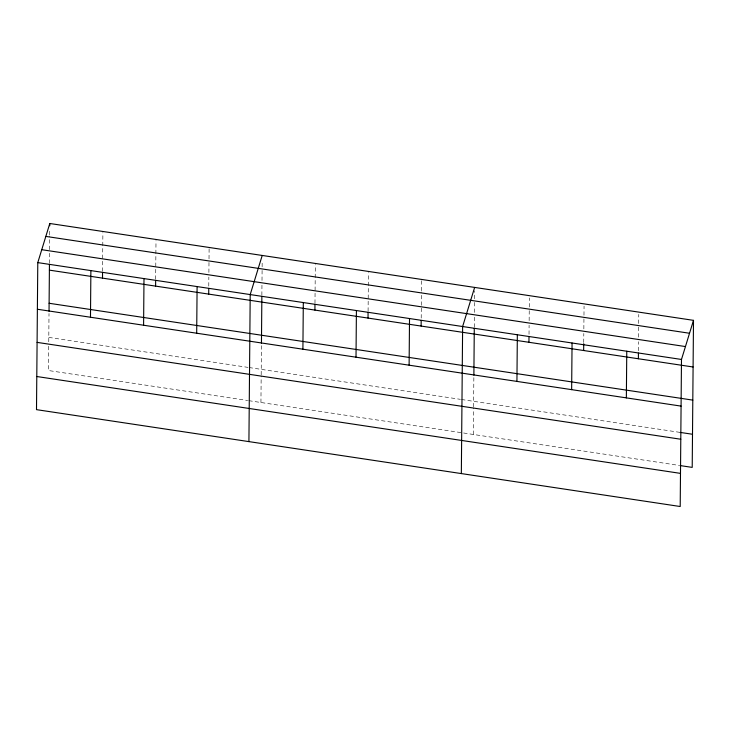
<?xml version="1.0" encoding="UTF-8"?>
<svg xmlns="http://www.w3.org/2000/svg" width="730" height="730" viewBox="0 0 730 730"><rect width="100%" height="100%" fill="white"/><g stroke="black" fill="none" stroke-linecap="round" stroke-linejoin="round"><path stroke-width="0.55" stroke-dasharray="3.65 2.74" d="M48.727 346.239L48.518 370.539L247.662 400.496M48.764 341.822L49.01 313.508M49.448 263.311L49.558 250.791M49.567 249.66L49.686 236M49.704 234.868L49.75 229.174M102.556 271.295L102.894 232.614M155.663 279.289L156.001 240.608M208.78 286.142L208.853 277.044M208.899 272.491L209.008 259.98M209.017 258.84L209.108 248.601M260.938 402.495L261.167 375.996M261.176 374.891L261.431 345.473M261.869 295.267L261.96 285.029M262.006 280.484L262.116 267.965M262.125 266.833L262.17 261.139M314.977 303.26L315.314 264.579M368.084 311.254L368.422 272.573M421.201 318.107L421.429 291.936M421.438 290.805L421.529 280.566M473.359 434.459L473.587 407.951M473.597 406.847L473.87 376.297M474.29 327.232L474.381 316.993M474.427 312.449L474.536 299.93M474.546 298.789L474.609 290.832M529.022 334.331L529.095 325.233M529.14 320.68L529.25 308.16M529.259 307.029L529.332 297.922M583.735 342.562L583.808 333.464M583.854 328.911L583.964 316.4M583.973 315.26L584.055 306.162M638.449 350.792L638.531 341.695M638.567 337.141L638.677 324.631M638.686 323.49L638.768 314.393M48.8 337.406L247.954 367.373M249.058 367.537L460.374 399.328M461.479 399.502L680.223 432.416M248.766 400.67L678.818 465.375"/><path stroke-width="1.09" d="M37.787 262.608L36.5 409.649L680.205 506.511L681.482 359.461L693.5 320.351L49.795 223.489L37.787 262.608L681.482 359.461M49.038 311.236L49.439 264.442M49.777 225.762L49.795 223.489M90.483 317.24L90.885 270.593M102.501 278.121L102.547 272.436M143.591 325.233L143.993 278.586M155.6 286.114L155.654 280.429M196.689 333.227L197.1 286.58M208.707 294.108L208.762 288.414M248.921 441.613L250.207 294.573L262.216 255.454M261.459 343.191L261.86 296.407M302.904 349.205L303.306 302.558M314.922 310.086L314.968 304.401M356.012 357.198L356.413 310.551M368.02 318.079L368.075 312.394M409.11 365.183L409.521 318.545M421.128 326.073L421.183 320.379M461.342 473.578L462.628 326.529L474.646 287.419M473.88 375.156L474.281 328.372M516.931 381.407L517.342 334.769M528.949 342.297L528.995 336.603M571.645 389.647L572.055 343M583.662 350.528L583.726 343.702M626.358 397.877L626.769 351.23M638.376 358.759L638.431 353.074M693.5 320.351L692.213 467.392L679.931 465.548M45.835 236.401L689.531 333.254M41.747 249.696L685.452 346.558M49.394 270.137L693.089 366.989M49.102 303.269L692.807 400.122M37.376 309.246L681.081 406.108M680.223 432.416L692.505 434.259M37.084 342.379L680.789 439.241M36.792 376.516L680.488 473.378"/></g></svg>
